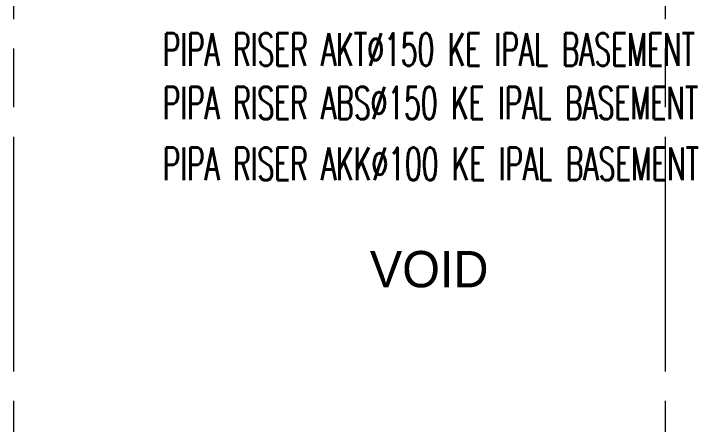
# Model space of a CAD drawing. Header units: millimetres. Extents: x -280308 to 6402717, y -14 to 2073074.
# Drawn here: x -4442 to 1859, y 338616 to 342391 of the extents above; entities that cross this region are included whole.
import ezdxf
from ezdxf.enums import TextEntityAlignment as Align

# ---------------------------------------------------------------- set-up
doc = ezdxf.new("R2010")
doc.units = ezdxf.units.MM
doc.linetypes.add('ACAD_ISO08W100', pattern=[36, 24, -3, 6, -3])
doc.linetypes.add('Default', pattern=[0])
doc.layers.get('0').update_dxf_attribs({"lineweight": 0})
doc.layers.add('A-ANNOTATION', color=144, linetype='Continuous', lineweight=0)
doc.layers.add('A-TEXT', color=254, linetype='Continuous')
doc.layers.add('Teks-PL', color=7, linetype='Default', true_color=0xff0a0a)
doc.styles.add('Annotative', font='arial.ttf', dxfattribs={"height": 1.25})
doc.styles.add('RS', font='ROMANS.SHX', dxfattribs={"width": 0.8})
doc.styles.get("Standard").update_dxf_attribs({"font": 'arial.ttf'})

# ---------------------------------------------------------------- blocks, each defined once
blk = doc.blocks.new('*U552')
at = {"layer": 'A-ANNOTATION', "linetype": 'ACAD_ISO08W100', "ltscale": 0.25}
blk.add_lwpolyline([(0, -5), (0, -90.561)], dxfattribs=at)
at = {"layer": 'A-TEXT'}
blk.add_attdef('N', text='', height=0.9, dxfattribs=at).set_placement((0, 2.75), align=Align.MIDDLE_CENTER)
blk = doc.blocks.new('A$Cf37525da')
at = {"color": 124, "xscale": -360.0000000000001, "yscale": 360.0000000000001, "zscale": 360.0000000000001, "rotation": 180}
for p in [(-26750, -25932.8), (-20750, -25932.8)]:
    blk.add_blockref('*U552', p, dxfattribs=at)
blk = doc.blocks.new('1')
at = {"ltscale": 0.25}
blk.add_blockref('A$Cf37525da', (22307.9, 350273.3), dxfattribs=at)
at = {"layer": 'A-TEXT', "ltscale": 0.25, "insert": (-3284.4, 340209.6), "char_height": 267.3, "attachment_point": 1, "style": 'Annotative'}
blk.add_mtext_dynamic_manual_height_columns('\\pxqc;{\\fCentury Gothic|b0|i0|c0|p34;\\H1.25x;VOID}', width=5332.382, gutter_width=1670.6, heights=[0], dxfattribs=at)

msp = doc.modelspace()

# ---------------------------------------------------------------- block references
msp.add_blockref('1', (0, 0))

# ---------------------------------------------------------------- texts
at = {"layer": 'Teks-PL', "color": 7, "style": 'RS', "width": 0.6}
for s, p in [('PIPA RISER AKT%%C150 KE IPAL BASEMENT', (-3070.5, 341911.9)), ('PIPA RISER ABS%%C150 KE IPAL BASEMENT', (-3070.5, 341420.2)), ('PIPA RISER AKK%%C100 KE IPAL BASEMENT', (-3070.5, 340859.7))]:
    msp.add_text(s, height=300, dxfattribs=at).set_placement(p)

doc.saveas('drawing.dxf')
